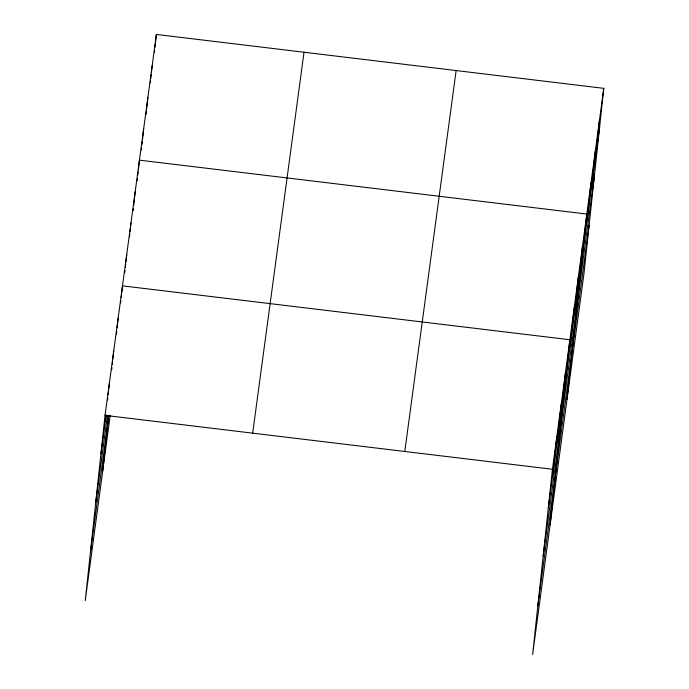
<?xml version="1.0" encoding="UTF-8"?>
<svg xmlns="http://www.w3.org/2000/svg" width="689" height="689" viewBox="0 0 689 689"><rect width="100%" height="100%" fill="white"/><g stroke="black" fill="none" stroke-linecap="round" stroke-linejoin="round"><path stroke-width="1.03" d="M603.762 88.338L552.432 469.261L532.623 654.55L583.962 273.628L603.762 88.338L156.377 34.45L105.038 415.372L85.238 600.662L110.171 415.631M105.305 421.341L105.985 414.95M107.587 400.033L107.811 397.906M108.156 394.711L108.492 391.516M108.724 389.38L109.405 382.989M111.721 369.786L111.945 367.659M112.29 364.464L112.626 361.269M112.858 359.133L113.771 350.615M116.424 334.217L116.768 331.021M117.104 327.826L118.129 318.232M102.695 471.147L108.655 415.372M120.67 302.902L120.902 300.774M121.238 297.579L121.583 294.384M121.815 292.248L122.496 285.857L569.881 339.746L550.08 525.035M124.795 272.543L125.019 270.407M125.364 267.211L125.708 264.016M125.932 261.889L126.733 254.43M129.48 236.852L129.825 233.657M130.057 231.53L130.962 223.003M133.149 210.756L133.373 208.621M133.718 205.425L135.199 191.576M137.275 180.397L137.499 178.262M137.843 175.066L138.179 171.871M138.411 169.744L139.436 160.158L586.821 214.046L567.021 399.336M141.391 150.03L141.615 147.902M141.96 144.707L142.304 141.512M142.528 139.376L143.665 128.731M146.085 114.348L146.421 111.153M146.654 109.017L147.902 97.304M150.314 82.921L150.547 80.785M150.77 78.658L151.227 74.395M151.459 72.267L152.14 65.877M154.439 52.562L154.663 50.426M155.008 47.231L155.352 44.036M155.576 41.908L156.377 34.45M552.69 475.229L556.79 436.878M557.056 442.855L561.156 404.503M561.423 410.472L565.514 372.12M570.018 346.67L574.118 308.319M574.256 315.243L578.355 276.892M578.484 283.816L582.584 245.465M586.959 220.962L591.059 182.619M591.196 189.544L595.287 151.192M595.425 158.117L599.525 119.765M100.947 453.724L106.149 415.071M95.762 502.212L107.441 415.519M90.423 552.173L108.862 415.321M252.682 433.157L304.013 52.235M404.787 451.476L456.127 70.554M548.332 507.612L599.663 126.69M543.147 556.101L594.478 175.178M537.808 606.062L589.138 225.139M105.038 415.372L552.432 469.261"/></g></svg>
